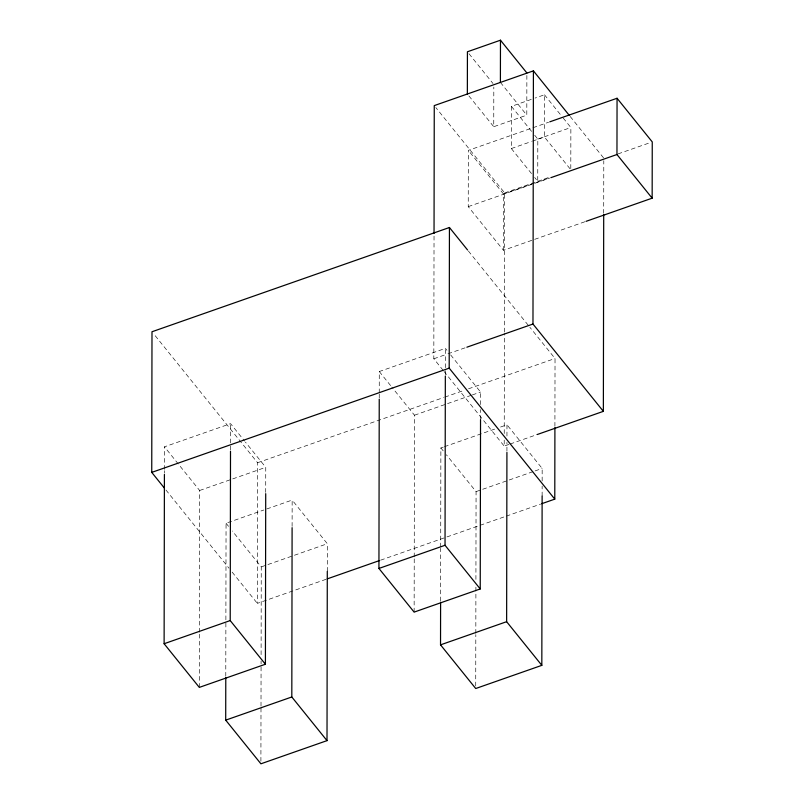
<?xml version="1.0" encoding="UTF-8"?>
<svg xmlns="http://www.w3.org/2000/svg" width="804" height="804" viewBox="0 0 804 804"><rect width="100%" height="100%" fill="white"/><g stroke="black" fill="none" stroke-linecap="round" stroke-linejoin="round"><path stroke-width="0.6" stroke-dasharray="4.02 3.01" d="M164.408 473.164L164.418 470.652M164.418 469.405L164.458 446.823L230.557 423.658L244.637 441.125M199.312 687.39L199.402 633.462M199.402 632.205L199.653 490.49L164.458 446.823M225.783 676.244L225.884 621.06M225.884 619.804L226.055 523.233L263.823 509.997M230.517 449.999L230.557 423.658M326.072 579.292L257.34 603.372L257.582 462.732L153.564 333.7M260.908 761.287L260.998 707.359M261.009 706.103L261.079 660.958M261.099 654.687L261.25 566.89L232.306 530.992M265.712 492.41L265.752 467.325L245.421 442.099M292.103 526.409L292.153 500.068L264.998 509.585M327.298 571.322L327.349 543.725L292.153 500.068M379.237 397.879L379.247 394.121M379.247 392.865L379.277 371.538L445.386 348.373L446.944 350.323M414.13 612.105L414.231 558.177M414.231 556.921L414.482 415.206L391.799 387.066M443.205 370.423L433.818 358.775L434.039 234.698M440.612 600.96L440.703 548.288M440.703 547.032L440.873 447.949L443.235 447.124M445.336 374.714L445.386 348.373M584.87 221.753L503.435 250.295L468.24 206.638L468.33 150.378L548.599 122.248M475.727 686.003L475.817 634.587M475.827 633.331L475.908 585.674M475.918 579.403L476.068 491.606L446.351 454.742M480.531 419.628L480.551 409.598M480.551 404.583L480.581 392.04L450.069 354.202M526.871 75.425L526.801 115.143L493.746 126.72L493.817 87.013M503.435 250.295L503.525 194.035L468.33 150.378M508.932 444.441L504.208 446.099L504.219 438.582M504.229 433.567L504.409 333.298M504.409 332.052L504.651 192.93L435.828 107.555M506.932 451.124L506.942 442.341M506.952 436.069L506.972 424.783L499.897 427.266M531.534 173.594L511.344 148.549L511.424 106.359L533.846 98.5M534.71 135.253L537.816 139.102L537.745 181.302L534.64 177.443M542.127 496.038L542.137 486.008M542.147 480.983L542.167 468.441L506.972 424.783M570.016 168.75L544.398 136.971L544.469 94.771L535.032 98.088M554.911 426.301L555.031 358.483L529.816 327.208M570.8 168.478L570.87 127.524L562.328 116.932M603.703 213.331L603.794 160.689M537.816 139.102L570.87 127.524M511.344 148.549L531.414 141.524M532.59 141.102L544.398 136.971M504.651 192.93L549.544 177.161M503.525 194.035L549.564 177.905M618.025 153.916L649.893 142.74M468.24 206.638L549.675 178.096M433.818 358.775L446.803 354.222M447.979 353.81L466.873 347.197M257.582 462.732L443.637 397.528M444.823 397.116L463.777 390.463M468.521 388.804L555.031 358.483M199.653 490.49L231.522 479.315M232.708 478.903L265.752 467.325M414.482 415.206L446.351 404.03M447.526 403.618L471.134 395.347M472.32 394.935L480.581 392.04M444.411 446.702L495.174 428.924M510.108 444.029L537.263 434.512M261.25 566.89L327.349 543.725M476.068 491.606L533.906 471.335M535.092 470.923L542.167 468.441M380.583 560.187L505.012 516.58M506.198 516.168L540.559 504.118M570.167 116.459L603.804 158.187M544.469 94.771L561.554 115.967M500.4 82.39L526.801 115.143M468.973 53.707L493.043 83.566M511.424 106.359L531.605 131.404M468.903 95.907L493.746 126.72M468.35 250.969L529.022 326.233M443.989 371.388L504.208 446.099M379.277 371.538L391.015 386.091M440.873 447.949L443.225 450.863M226.055 523.233L229.18 527.112M165.936 489.988L228.969 568.187M232.125 572.096L257.34 603.372"/><path stroke-width="1.21" d="M164.358 488.038L151.745 472.39L151.996 331.75L449.436 227.502L467.566 249.984M265.712 493.656L265.41 664.235L199.312 687.39L164.117 643.733L164.408 474.42M327.298 571.322L327.007 740.635L260.908 763.8L225.703 720.143L225.783 677.501M265.41 664.235L230.215 620.567L230.507 451.255M327.007 740.635L291.812 696.978L292.103 527.665M480.531 419.628L480.229 588.95L414.13 612.105L378.935 568.448L379.237 399.136M434.039 233.441L434.26 105.605L533.414 70.863L569.383 115.495M542.127 496.038L541.826 665.35L475.727 688.515L440.532 644.858L440.602 602.216M480.229 588.95L445.034 545.283L445.336 375.97M541.745 503.706L554.78 499.133L449.195 368.152L449.436 227.502M467.355 93.978L467.425 51.778L500.47 40.2L526.871 72.943M500.4 82.39L500.47 40.2M541.826 665.35L506.631 621.693L506.922 452.381M537.263 434.512L603.362 411.346L532.972 324.032L533.414 70.863M554.78 499.133L554.911 427.557M603.362 411.346L603.703 214.588M586.056 221.341L652.155 198.176L616.959 154.519L617.06 98.259L549.775 121.836M652.155 198.176L652.255 141.916L617.06 98.259M550.861 177.674L616.959 154.519M466.873 347.197L532.972 324.032M151.745 472.39L449.195 368.152M327.258 578.87L379.398 560.599M164.117 643.733L230.215 620.567M378.935 568.448L445.034 545.283M225.703 720.143L291.812 696.978M440.532 644.858L506.631 621.693"/></g></svg>
